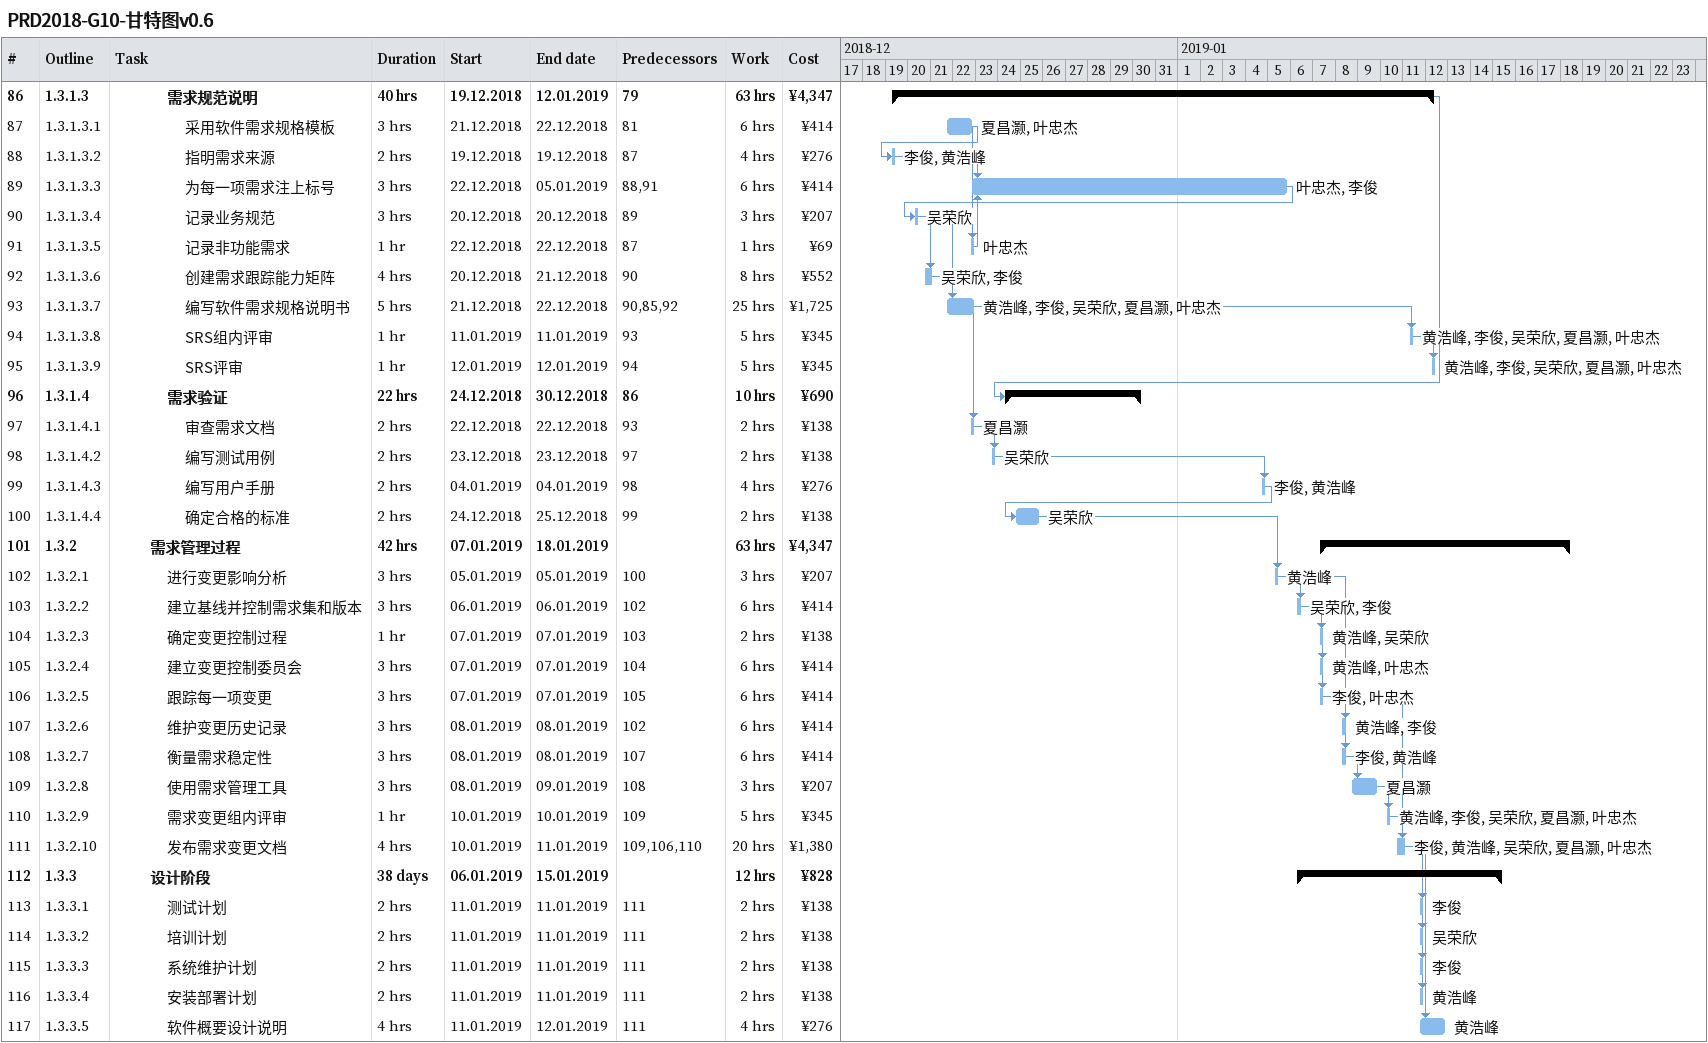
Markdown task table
PRD2018-G10-甘特图v0.6

| ID | WBS | Task | Duration | Start | Finish | Predecessors | Resources | Work (h) | Cost (¥) |
|---|---|---|---|---|---|---|---|---|---|
| 86 | 1.3.1.3 | **需求规范说明** | 40h | 2018-12-19 | 2019-01-12 | 79 |  | 63 | 4347 |
| 87 | 1.3.1.3.1 | 采用软件需求规格模板 | 3h | 2018-12-21 | 2018-12-22 | 81 | 夏昌灏, 叶忠杰 | 6 | 414 |
| 88 | 1.3.1.3.2 | 指明需求来源 | 2h | 2018-12-19 | 2018-12-19 | 87 | 李俊, 黄浩峰 | 4 | 276 |
| 89 | 1.3.1.3.3 | 为每一项需求注上标号 | 3h | 2018-12-22 | 2019-01-05 | 88, 91 | 叶忠杰, 李俊 | 6 | 414 |
| 90 | 1.3.1.3.4 | 记录业务规范 | 3h | 2018-12-20 | 2018-12-20 | 89 | 吴荣欣 | 3 | 207 |
| 91 | 1.3.1.3.5 | 记录非功能需求 | 1h | 2018-12-22 | 2018-12-22 | 87 | 叶忠杰 | 1 | 69 |
| 92 | 1.3.1.3.6 | 创建需求跟踪能力矩阵 | 4h | 2018-12-20 | 2018-12-21 | 90 | 吴荣欣, 李俊 | 8 | 552 |
| 93 | 1.3.1.3.7 | 编写软件需求规格说明书 | 5h | 2018-12-21 | 2018-12-22 | 90, 85, 92 | 黄浩峰, 李俊, 吴荣欣, 夏昌灏, 叶忠杰 | 25 | 1725 |
| 94 | 1.3.1.3.8 | SRS组内评审 | 1h | 2019-01-11 | 2019-01-11 | 93 | 黄浩峰, 李俊, 吴荣欣, 夏昌灏, 叶忠杰 | 5 | 345 |
| 95 | 1.3.1.3.9 | SRS评审 | 1h | 2019-01-12 | 2019-01-12 | 94 | 黄浩峰, 李俊, 吴荣欣, 夏昌灏, 叶忠杰 | 5 | 345 |
| 96 | 1.3.1.4 | **需求验证** | 22h | 2018-12-24 | 2018-12-30 | 86 |  | 10 | 690 |
| 97 | 1.3.1.4.1 | 审查需求文档 | 2h | 2018-12-22 | 2018-12-22 | 93 | 夏昌灏 | 2 | 138 |
| 98 | 1.3.1.4.2 | 编写测试用例 | 2h | 2018-12-23 | 2018-12-23 | 97 | 吴荣欣 | 2 | 138 |
| 99 | 1.3.1.4.3 | 编写用户手册 | 2h | 2019-01-04 | 2019-01-04 | 98 | 李俊, 黄浩峰 | 4 | 276 |
| 100 | 1.3.1.4.4 | 确定合格的标准 | 2h | 2018-12-24 | 2018-12-25 | 99 | 吴荣欣 | 2 | 138 |
| 101 | 1.3.2 | **需求管理过程** | 42h | 2019-01-07 | 2019-01-18 |  |  | 63 | 4347 |
| 102 | 1.3.2.1 | 进行变更影响分析 | 3h | 2019-01-05 | 2019-01-05 | 100 | 黄浩峰 | 3 | 207 |
| 103 | 1.3.2.2 | 建立基线并控制需求集和版本 | 3h | 2019-01-06 | 2019-01-06 | 102 | 吴荣欣, 李俊 | 6 | 414 |
| 104 | 1.3.2.3 | 确定变更控制过程 | 1h | 2019-01-07 | 2019-01-07 | 103 | 黄浩峰, 吴荣欣 | 2 | 138 |
| 105 | 1.3.2.4 | 建立变更控制委员会 | 3h | 2019-01-07 | 2019-01-07 | 104 | 黄浩峰, 叶忠杰 | 6 | 414 |
| 106 | 1.3.2.5 | 跟踪每一项变更 | 3h | 2019-01-07 | 2019-01-07 | 105 | 李俊, 叶忠杰 | 6 | 414 |
| 107 | 1.3.2.6 | 维护变更历史记录 | 3h | 2019-01-08 | 2019-01-08 | 102 | 黄浩峰, 李俊 | 6 | 414 |
| 108 | 1.3.2.7 | 衡量需求稳定性 | 3h | 2019-01-08 | 2019-01-08 | 107 | 李俊, 黄浩峰 | 6 | 414 |
| 109 | 1.3.2.8 | 使用需求管理工具 | 3h | 2019-01-08 | 2019-01-09 | 108 | 夏昌灏 | 3 | 207 |
| 110 | 1.3.2.9 | 需求变更组内评审 | 1h | 2019-01-10 | 2019-01-10 | 109 | 黄浩峰, 李俊, 吴荣欣, 夏昌灏, 叶忠杰 | 5 | 345 |
| 111 | 1.3.2.10 | 发布需求变更文档 | 4h | 2019-01-10 | 2019-01-11 | 109, 106, 110 | 李俊, 黄浩峰, 吴荣欣, 夏昌灏, 叶忠杰 | 20 | 1380 |
| 112 | 1.3.3 | **设计阶段** | 38d | 2019-01-06 | 2019-01-15 |  |  | 12 | 828 |
| 113 | 1.3.3.1 | 测试计划 | 2h | 2019-01-11 | 2019-01-11 | 111 | 李俊 | 2 | 138 |
| 114 | 1.3.3.2 | 培训计划 | 2h | 2019-01-11 | 2019-01-11 | 111 | 吴荣欣 | 2 | 138 |
| 115 | 1.3.3.3 | 系统维护计划 | 2h | 2019-01-11 | 2019-01-11 | 111 | 李俊 | 2 | 138 |
| 116 | 1.3.3.4 | 安装部署计划 | 2h | 2019-01-11 | 2019-01-11 | 111 | 黄浩峰 | 2 | 138 |
| 117 | 1.3.3.5 | 软件概要设计说明 | 4h | 2019-01-11 | 2019-01-12 | 111 | 黄浩峰 | 4 | 276 |
